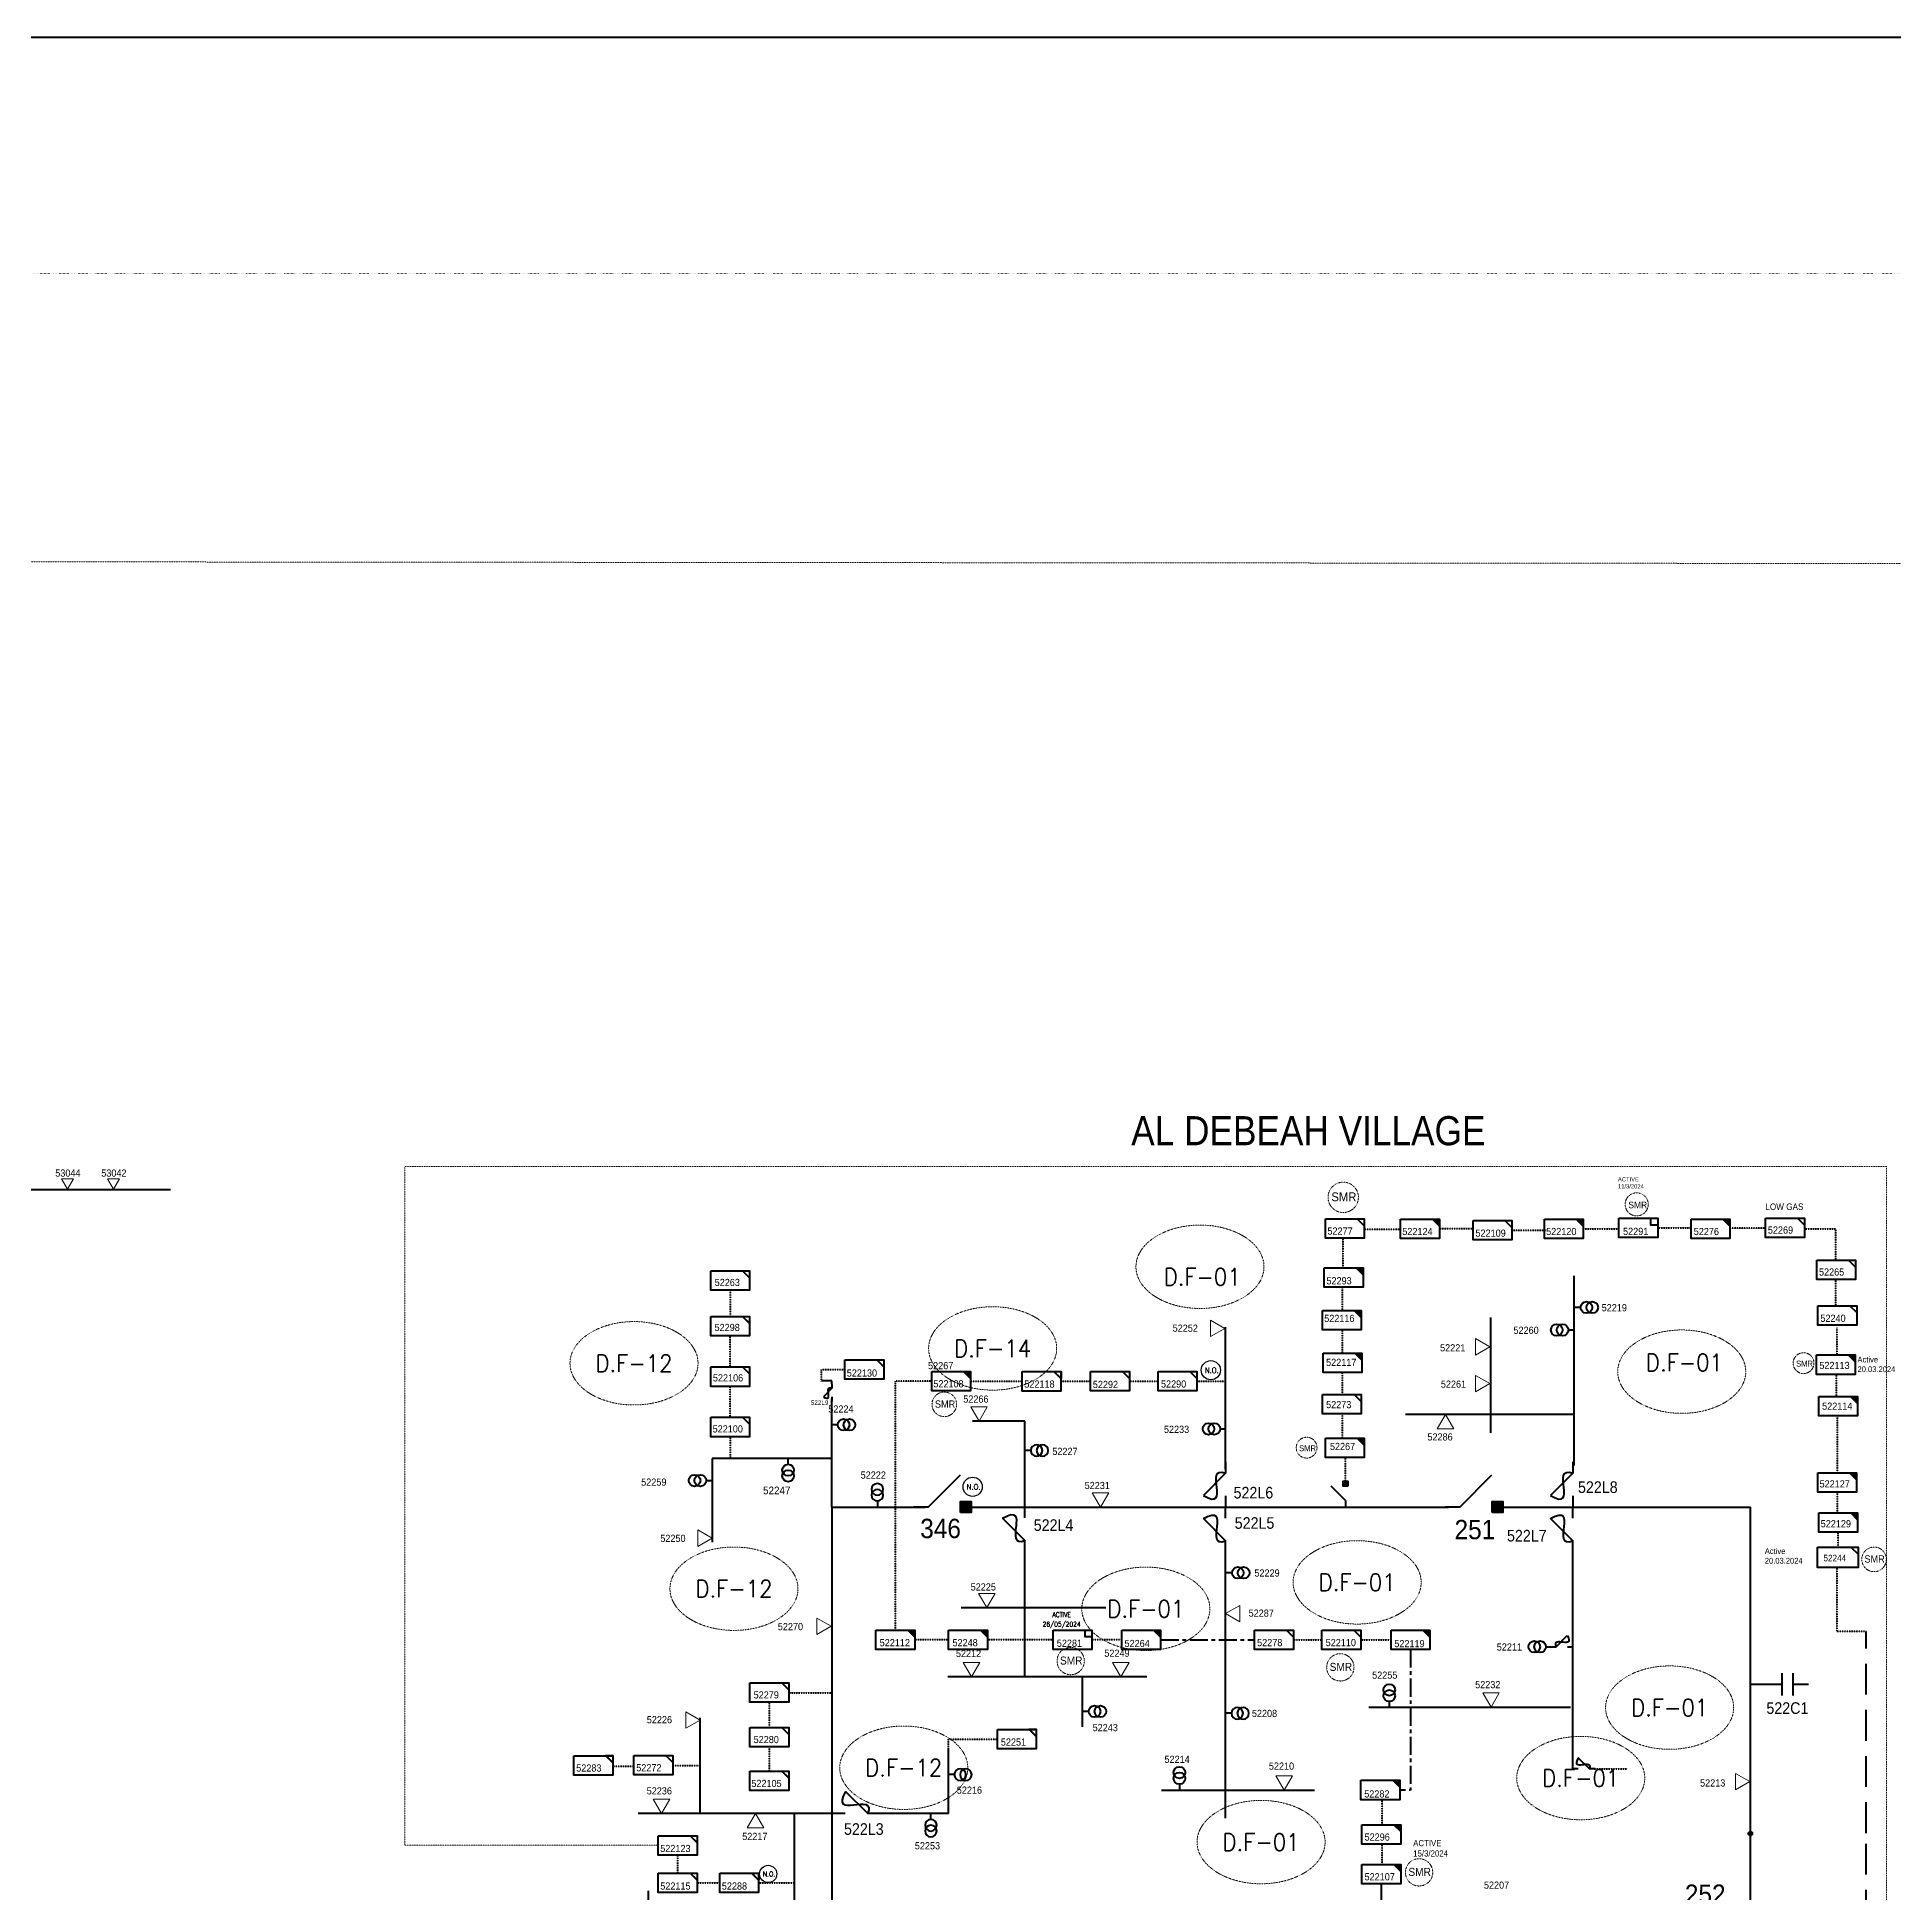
# Model space of a CAD drawing. Header units: metres. Extents: x 65984 to 144644, y -19036 to 23726.
# Drawn here: x 108138 to 109096, y 21877 to 22835 of the extents above; entities that cross this region are included whole.
import ezdxf
from ezdxf.enums import TextEntityAlignment as Align

# ---------------------------------------------------------------- set-up
doc = ezdxf.new("R2010")
doc.units = ezdxf.units.M
doc.header["$MEASUREMENT"] = 0
for name, pattern in [('( Center )', [2, 1.25, -0.25, 0.25, -0.25]), ('DGN Style 1', [0.6, 0, -0.6]), ('DGN Style 3', [0.013877, 0, -0.013877]), ('HIDDEN2', [2381.25, 1587.5, -793.75])]:
    doc.linetypes.add(name, pattern=pattern)
doc.layers.get('0').update_dxf_attribs({"color": 95, "lineweight": 40})
for name, color, linetype, lineweight in [('ABS', 7, 'Continuous', 40), ('ABS NUMBER', 112, 'Continuous', 30), ('CAPACITOR', 5, 'Continuous', 40), ('d_fco', 5, 'Continuous', 40), ('d_fco text', 95, 'Continuous', 40), ('d_grid line', 7, 'DGN Style 1', 0), ('d_oh branch', 94, 'Continuous', 40), ('d_tf', 1, 'Continuous', 40), ('d_tf no', 6, 'Continuous', 40), ('d_ug cable', 95, 'Continuous', 40), ('d_ug tf', 1, 'Continuous', 40), ('d_village name', 7, 'Continuous', 40), ('FDR  1  16', 234, 'Continuous', 40), ('FDR  2  05', 154, 'Continuous', 40), ('FDR  2  17', 98, 'Continuous', 40), ('fedr no', 95, 'Continuous', 40), ('O H MAIN FEEDER', 4, 'Continuous', 100), ('SW N O', 114, 'Continuous', 30)]:
    doc.layers.add(name, color=color, linetype=linetype, lineweight=lineweight)
doc.styles.add('NASKHF', font='naskhf.shx', dxfattribs={"height": 8})
doc.styles.add('Style-Arial', font='arial.ttf')
doc.styles.add('Style-msdefault', font='msdefault.shx')
doc.styles.add('Style-STANDARD', font='STANDARD.shx')

# ---------------------------------------------------------------- blocks, each defined once
blk = doc.blocks.new('TF_8')
at = {"color": 0, "linetype": 'ByBlock', "lineweight": -2}
blk.add_line((6.3, 4.95), (9.9, 1.35), dxfattribs=at)
blk.add_3dface([(-10.1, 4.95), (9.9, 4.95), (9.9, -5.05), (-10.1, -5.05)], dxfattribs=at)
blk = doc.blocks.new('TF3')
at = {"color": 0, "linetype": 'ByBlock', "lineweight": -2}
for p, q in [((11.3, 9), (18.3, 9)), ((18.3, 9), (18.3, 2))]:
    blk.add_line(p, q, dxfattribs=at)
at = {"color": 0, "linetype": 'ByBlock', "lineweight": -2, "flags": 128}
blk.add_lwpolyline([(18.3, 2), (11.3, 2), (11.3, 9)], dxfattribs=at)
at = {"color": 0, "linetype": 'ByBlock', "lineweight": -2}
blk.add_3dface([(-21.7, 9), (18.3, 9), (18.3, -11), (-21.7, -11)], dxfattribs=at)
blk = doc.blocks.new('exist.us-1000kva')
at = {"color": 0, "linetype": 'ByBlock', "lineweight": -2, "flags": 128}
blk.add_lwpolyline([(40, 12.9), (32.8, 20), (40, 20)], close=True, dxfattribs=at)
at = {"color": 0, "linetype": 'ByBlock', "lineweight": -2, "extrusion": (0, 0, -1)}
blk.add_solid([(-40, 12.9), (-32.8, 20), (-40, 20)], dxfattribs=at)
at = {"color": 0, "linetype": 'ByBlock', "lineweight": -2, "xscale": 2, "yscale": 2}
blk.add_blockref('TF_8', (20.2, 10.1), dxfattribs=at)
blk = doc.blocks.new('TFU_72')
at = {"layer": 'd_tf', "color": 74, "linetype": 'Continuous', "lineweight": 70, "ltscale": 0.000390876}
blk.add_line((0, 10), (0, 0), dxfattribs=at)
at = {"layer": 'd_tf', "color": 74, "linetype": 'Continuous', "lineweight": 70, "ltscale": 0.000390876, "extrusion": (0, 0, -1)}
for centre in [(0, 30), (0, 20)]:
    blk.add_circle(centre, 10, dxfattribs=at)
blk = doc.blocks.new('TFU_76')
at = {"layer": 'd_tf', "color": 134, "linetype": 'Continuous', "lineweight": 70, "ltscale": 0.000390876}
blk.add_line((0, 10), (0, 0), dxfattribs=at)
for centre in [(0, 30), (0, 20)]:
    blk.add_circle(centre, 10, dxfattribs=at)
blk = doc.blocks.new('*U868')
at = {"layer": 'd_fco', "color": 74, "linetype": 'Continuous', "lineweight": 100}
blk.add_line((-4.6, 4.21), (-10.13, 4.21), dxfattribs=at)
at = {"layer": 'd_fco', "color": 74, "linetype": 'Continuous', "lineweight": 100, "extrusion": (0, 0, -1), "flags": 128}
blk.add_lwpolyline([(-13.02, 4.21), (-7.07, 4.21), (4.4, -7.26)], dxfattribs=at)
at = {"layer": 'd_fco', "color": 74, "linetype": 'Continuous', "lineweight": 100}
blk.add_open_spline([(-4.4, -7.26), (-13, 7.69), (11.58, -7.67), (7.07, 4.21)], degree=3, dxfattribs=at)
blk = doc.blocks.new('ABS2_1_1')
at = {"color": 0, "linetype": 'ByBlock', "lineweight": -2, "ltscale": 500}
for q in [(-29900, 43500), (0, 0)]:
    blk.add_line((0, 13600), q, dxfattribs=at)
at = {"color": 0, "linetype": 'ByBlock', "lineweight": -2, "ltscale": 500, "flags": 128}
for points in [[(5000, 43600), (-5000, 43600), (-5000, 53600), (5000, 53600)], [(3791, 49653), (3791, 49653), (3791, 49653)]]:
    blk.add_lwpolyline(points, close=True, dxfattribs=at)
at = {"color": 0, "linetype": 'ByBlock', "lineweight": -2, "ltscale": 500}
for points in [[(5000, 43600), (-5000, 43600), (5000, 53600), (-5000, 53600)], [(3791, 49653), (3791, 49653), (3791, 49653)]]:
    blk.add_solid(points, dxfattribs=at)
blk = doc.blocks.new('*U692')
at = {"layer": 'd_fco', "color": 134, "linetype": 'Continuous', "lineweight": 100}
blk.add_line((-4.6, 4.21), (-10.13, 4.21), dxfattribs=at)
at = {"layer": 'd_fco', "color": 134, "linetype": 'Continuous', "lineweight": 100, "flags": 128}
blk.add_lwpolyline([(13.02, 4.21), (7.07, 4.21), (-4.4, -7.26)], dxfattribs=at)
at = {"layer": 'd_fco', "color": 134, "linetype": 'Continuous', "lineweight": 100}
blk.add_open_spline([(-4.4, -7.26), (-13, 7.69), (11.58, -7.67), (7.07, 4.21)], degree=3, dxfattribs=at)
blk = doc.blocks.new('*U869')
at = {"layer": 'CAPACITOR', "color": 5, "linetype": 'Continuous', "lineweight": 100}
for p, q in [((-14.95, 0), (1.22, 0)), ((1.22, 5.74), (1.22, -5.74)), ((6.96, 5.74), (6.96, -5.74)), ((6.96, 0), (14.95, 0))]:
    blk.add_line(p, q, dxfattribs=at)
blk = doc.blocks.new('FUSE01')
at = {"color": 0, "linetype": 'ByBlock', "lineweight": -2}
blk.add_line((0, -17.15), (0, -22.55), dxfattribs=at)
at = {"color": 0, "linetype": 'ByBlock', "lineweight": -2, "flags": 128}
blk.add_lwpolyline([(0, 0.05), (0, -5.75), (-11.2, -16.95)], dxfattribs=at)
at = {"color": 0, "linetype": 'ByBlock', "lineweight": -2}
blk.add_open_spline([(-11.2, -16.95), (3.4, -25.35), (-11.6, -1.35), (0, -5.75)], degree=3, dxfattribs=at)
blk = doc.blocks.new('*U892')
at = {"layer": 'SW N O', "color": 3}
blk.add_circle((0, 0), 16.8, dxfattribs=at)
at = {"layer": 'SW N O', "color": 3, "style": 'Style-STANDARD'}
blk.add_text('N.O.', height=9.6, dxfattribs=at).set_placement((1.7, -0.2), align=Align.MIDDLE_CENTER)
blk = doc.blocks.new('*U1366')
at = {"layer": 'FDR  1  16', "color": 5, "linetype": '( Center )', "lineweight": 140, "ltscale": 7.500037, "flags": 128}
for points in [[(-45.04, 595.62), (-45.04, 523.12), (-50.55, 523.12)], [(-60.08, 474.76), (-60.08, 230.27), (-16.86, 230.27), (-16.86, -226.47), (51.36, -226.47), (51.36, -321.3)]]:
    blk.add_lwpolyline(points, dxfattribs=at)
blk = doc.blocks.new('*U2178')
at = {"layer": 'd_ug tf', "color": 74, "linetype": 'Continuous', "lineweight": 40, "flags": 128}
blk.add_lwpolyline([(11.5, 1.7), (7.3, 5.7), (11.5, 5.7)], close=True, dxfattribs=at)
at = {"layer": 'd_ug tf', "color": 74, "linetype": 'Continuous', "lineweight": 40, "xscale": 1.147979204721027, "yscale": 1.147979204721027, "zscale": 0.3630735559045985, "rotation": 359.9999999999999}
blk.add_blockref('TF_8', (0.1, 0), dxfattribs=at)
blk = doc.blocks.new('*U2276')
at = {"layer": 'd_ug tf', "color": 202, "linetype": 'Continuous', "lineweight": 40, "flags": 128}
blk.add_lwpolyline([(11.5, 1.7), (7.3, 5.7), (11.5, 5.7)], close=True, dxfattribs=at)
at = {"layer": 'd_ug tf', "color": 202, "linetype": 'Continuous', "lineweight": 40, "xscale": 1.147979204721027, "yscale": 1.147979204721027, "zscale": 0.3630735559045985, "rotation": 359.9999999999999}
blk.add_blockref('TF_8', (0.1, 0), dxfattribs=at)
blk = doc.blocks.new('*U2274')
at = {"layer": 'd_ug tf', "color": 5, "linetype": 'Continuous', "lineweight": 40, "flags": 128}
blk.add_lwpolyline([(11.5, 1.7), (7.3, 5.7), (11.5, 5.7)], close=True, dxfattribs=at)
at = {"layer": 'd_ug tf', "color": 5, "linetype": 'Continuous', "lineweight": 40, "xscale": 1.147979204721027, "yscale": 1.147979204721027, "zscale": 0.3630735559045985, "rotation": 359.9999999999999}
blk.add_blockref('TF_8', (0.1, 0), dxfattribs=at)

msp = doc.modelspace()

# ---------------------------------------------------------------- linework, layer by layer
at = {"layer": 'd_grid line', "color": 7, "linetype": 'DGN Style 1', "lineweight": 0, "flags": 128}
msp.add_lwpolyline([(133459.31, 19332.1), (133459.31, 22713.04), (107396.84, 22713.01), (107396.84, 19332.06)], close=True, dxfattribs=at)
at = {"layer": 'd_oh branch', "color": 134, "linetype": 'Continuous', "lineweight": 100}
for p, q in [((108930.57, 22098.25), (108930.57, 22196.12)), ((108887.5, 22115.11), (108887.5, 22174.59)), ((108647.27, 22121.07), (108620.17, 22121.07)), ((108647.27, 22076.81), (108647.27, 22121.07)), ((108930.57, 22124.54), (108843.61, 22124.54)), ((108647.27, 21989.22), (108647.27, 22057.36)), ((108750.78, 21916.4), (108750.78, 22054.31)), ((108929.79, 21941.71), (108929.79, 22054.93)), ((108688.96, 22024.87), (108614.44, 22024.87)), ((108710.15, 21989.22), (108607.49, 21989.22)), ((108676.79, 21989.11), (108676.79, 21963.52)), ((108928.7, 21973.5), (108824.6, 21973.5)), ((108717.73, 21930.79), (108796.64, 21930.79))]:
    msp.add_line(p, q, dxfattribs=at)
at = {"layer": 'd_oh branch', "color": 74, "linetype": 'Continuous', "lineweight": 100}
for p, q in [((108547.79, 22141.92), (108542.43, 22141.92)), ((108547.79, 22140.4), (108547.79, 22141.92)), ((108547.79, 22076.81), (108547.79, 22132.55)), ((108547.79, 22101.92), (108485.93, 22101.92)), ((108485.93, 22101.92), (108485.93, 22058.67)), ((108479.83, 21918.72), (108479.83, 21968.12)), ((108607.85, 21918.72), (108607.85, 21952.37)), ((108551.85, 21918.68), (108447.92, 21918.72)), ((108528.22, 21918.72), (108528.22, 21847.27)), ((108607.85, 21918.72), (108572.23, 21918.68)), ((108453.11, 21829.21), (108453.11, 21878.92))]:
    msp.add_line(p, q, dxfattribs=at)
at = {"layer": 'd_tf', "color": 174, "linetype": 'Continuous', "lineweight": 0, "ltscale": 0.000307269, "flags": 128}
for points in [[(108150.48, 22246.05), (108156.63, 22246.05), (108153.55, 22240.73)], [(108174.2, 22246.05), (108180.35, 22246.05), (108177.27, 22240.73)]]:
    msp.add_lwpolyline(points, close=True, dxfattribs=at)
at = {"layer": 'd_tf', "color": 134, "linetype": 'Continuous', "lineweight": 0, "ltscale": 0.000426762, "flags": 128}
for points in [[(108743.01, 22164.67), (108743.01, 22173.2), (108750.4, 22168.94)], [(108879.73, 22155.13), (108879.73, 22163.66), (108887.12, 22159.4)], [(108879.73, 22136.18), (108879.73, 22144.71), (108887.12, 22140.44)], [(108619.35, 22128.55), (108627.88, 22128.55), (108623.61, 22121.16)], [(108868.42, 22117.15), (108859.88, 22117.15), (108864.15, 22124.54)], [(108681.97, 22084.2), (108690.5, 22084.2), (108686.23, 22076.81)], [(108623.42, 22032.3), (108631.96, 22032.3), (108627.69, 22024.91)], [(108758.17, 22026.09), (108758.17, 22017.55), (108750.78, 22021.82)], [(108615.47, 21996.65), (108624, 21996.65), (108619.73, 21989.26)], [(108692.47, 21996.65), (108701, 21996.65), (108696.73, 21989.26)], [(108883.37, 21980.93), (108891.9, 21980.93), (108887.64, 21973.54)], [(108776.72, 21938.22), (108785.25, 21938.22), (108780.98, 21930.83)], [(109013.65, 21930.91), (109013.65, 21939.45), (109021.04, 21935.18)]]:
    msp.add_lwpolyline(points, close=True, dxfattribs=at)
at = {"layer": 'd_tf', "color": 74, "linetype": 'Continuous', "lineweight": 0, "ltscale": 0.000426762, "flags": 128}
for points in [[(108478.57, 22056.46), (108478.57, 22064.99), (108485.96, 22060.73)], [(108540.02, 22011.03), (108540.02, 22019.57), (108547.41, 22015.3)], [(108472.44, 21962.71), (108472.44, 21971.24), (108479.83, 21966.97)], [(108455.57, 21926.14), (108464.1, 21926.14), (108459.84, 21918.75)], [(108512.61, 21911.33), (108504.07, 21911.33), (108508.34, 21918.72)]]:
    msp.add_lwpolyline(points, close=True, dxfattribs=at)
at = {"layer": 'd_ug cable', "color": 1, "linetype": 'DGN Style 3', "lineweight": 0}
msp.add_line((107935.18, 22564.43), (133669.56, 22541.1), dxfattribs=at)
at = {"layer": 'd_ug cable', "color": 134, "linetype": 'DGN Style 3', "lineweight": 106}
for p, q in [((108841.09, 22219.88), (108822.03, 22219.88)), ((108861.25, 22220.49), (108877.81, 22220.49)), ((108898.44, 22219.55), (108915.86, 22219.55)), ((108935.2, 22220.27), (108953.49, 22220.27)), ((108973.59, 22220.75), (108990.25, 22220.75)), ((109029.31, 22220.6), (109011.56, 22220.6)), ((109049.6, 22220.36), (109065.23, 22220.36)), ((109065.23, 22220.36), (109065.28, 22204.18)), ((108811.27, 22214.92), (108811.27, 22200.21)), ((108810.81, 22189.99), (108810.81, 22178.35)), ((109065.28, 22194.04), (109065.28, 22180.02)), ((109065.93, 22169.15), (109065.93, 22155.13)), ((108810.81, 22167.83), (108810.81, 22156.19)), ((108736, 22141.67), (108750.78, 22141.67)), ((108810.81, 22146.2), (108810.81, 22134.56)), ((109065.72, 22144.63), (109065.72, 22134.08)), ((108810.81, 22124.6), (108810.81, 22112.36)), ((109066.08, 22123.38), (109066.1, 22094.41)), ((108812.45, 22102.43), (108812.45, 22089.39)), ((109066.1, 22084.4), (109066.1, 22074.39)), ((109066.71, 22055.78), (109066.71, 22063.86)), ((109065.99, 22045.7), (109065.99, 22012.7)), ((109081.04, 22012.7), (109065.99, 22012.7)), ((108941.02, 21941.71), (108957.99, 21941.71))]:
    msp.add_line(p, q, dxfattribs=at)
at = {"layer": 'd_ug cable', "color": 74, "linetype": 'DGN Style 3', "lineweight": 106}
for p, q in [((108495.26, 22188.6), (108495.26, 22175.08)), ((108495.26, 22113.07), (108495.26, 22101.92)), ((108515.51, 21940.59), (108515.51, 21953.15)), ((108445.63, 21943.03), (108434.74, 21943.03)), ((108479.83, 21943.42), (108465.64, 21943.42)), ((108509.98, 21882.99), (108528.22, 21882.99))]:
    msp.add_line(p, q, dxfattribs=at)
at = {"layer": 'd_ug cable', "color": 5, "linetype": 'DGN Style 3', "lineweight": 106}
for p, q in [((108619.21, 22141.68), (108645.85, 22141.68)), ((108665.86, 22141.67), (108681.14, 22141.67)), ((108701.14, 22141.67), (108715.99, 22141.67)), ((108607.96, 22008.3), (108590.43, 22008.3)), ((108661.77, 22008.3), (108627.96, 22008.3)), ((108697.25, 22008.3), (108681.77, 22008.3)), ((108785.75, 22008.29), (108800.44, 22008.29)), ((108820.45, 22008.3), (108836.1, 22008.3)), ((108831.45, 21913), (108831.45, 21925.87)), ((108831.45, 21892.52), (108831.45, 21902.99))]:
    msp.add_line(p, q, dxfattribs=at)
at = {"layer": 'd_ug cable', "color": 202, "linetype": 'DGN Style 3', "lineweight": 106}
for p, q in [((108468.23, 21887.99), (108468.23, 21897.35)), ((108478.23, 21882.99), (108489.97, 21882.99))]:
    msp.add_line(p, q, dxfattribs=at)
at = {"layer": 'd_ug cable', "color": 202, "linetype": 'DGN Style 3', "lineweight": 0, "flags": 128}
msp.add_lwpolyline([(109203, 20920.39), (109203, 20999.71), (109091.66, 20999.71), (109091.66, 22252.38), (108327.47, 22252.38), (108327.47, 21902.35), (108458.22, 21902.35)], dxfattribs=at)
at = {"layer": 'd_ug cable', "color": 74, "linetype": 'DGN Style 3', "lineweight": 106, "flags": 128}
for points in [[(108495.26, 22149.08), (108495.26, 22165.07)], [(108542.43, 22141.61), (108542.43, 22147.77), (108554.44, 22147.77)], [(108495.26, 22123.08), (108495.26, 22139.07)], [(108525.51, 21980.98), (108525.51, 21980.98), (108547.79, 21980.98)], [(108515.49, 21963.15), (108515.49, 21976.17)], [(108607.85, 21952.37), (108607.85, 21957.11), (108633.1, 21957.11)]]:
    msp.add_lwpolyline(points, dxfattribs=at)
at = {"layer": 'd_ug cable', "color": 5, "linetype": 'DGN Style 3', "lineweight": 106, "flags": 128}
msp.add_lwpolyline([(108599.2, 22141.68), (108580.42, 22141.68), (108580.42, 22013.3)], dxfattribs=at)
at = {"layer": 'd_ug cable', "color": 134, "linetype": 'HIDDEN2', "lineweight": 211, "ltscale": 0.01}
msp.add_lwpolyline([(108625.47, 21220.52), (109081.06, 21220.52), (109081.06, 21908.65), (109081.06, 22012.63)], dxfattribs=at)
at = {"layer": 'd_ug cable', "color": 2, "linetype": 'DGN Style 3', "lineweight": 13}
for centre, radius in [((108811.44, 22236.52), 7.83), ((108962.77, 22232.89), 5.96), ((109048.83, 22151.03), 5.37), ((108605.7, 22129.78), 6.34), ((108792.55, 22107.43), 5.37), ((109085.19, 22049.81), 6.34), ((108670.88, 21997.39), 7.05), ((108809.94, 21994.13), 7.05), ((108850.56, 21888.4), 7.05)]:
    msp.add_circle(centre, radius, dxfattribs=at)
at = {"layer": 'FDR  1  16', "color": 5, "linetype": '( Center )', "lineweight": 140, "ltscale": 7.500037, "flags": 128}
msp.add_lwpolyline([(108717.26, 22008.3), (108765.75, 22008.3)], dxfattribs=at)
at = {"layer": 'fedr no', "color": 82, "linetype": 'DGN Style 3', "lineweight": 13, "true_color": 0x1dc70e}
for centre in [(108737.56, 22200.71), (108630.64, 22158.6), (108445.7, 22150.94), (108986, 22146.63), (108497.24, 22034.68), (108818.62, 22037.95), (108709.64, 22024.32), (108979.76, 21973.37), (108584.81, 21942.36), (108933.92, 21937.03), (108769.07, 21904.01)]:
    msp.add_ellipse(centre, major_axis=(33.02, 0), ratio=0.651175, dxfattribs=at)
at = {"layer": 'O H MAIN FEEDER', "color": 134, "lineweight": 211, "ltscale": 0.498271}
for p, q in [((108750.78, 22096.38), (108750.78, 22169.58)), ((108619.65, 22076.81), (108865.71, 22076.81)), ((108893.73, 22076.81), (109021.42, 22076.81)), ((109021.42, 21871.83), (109021.42, 22076.81))]:
    msp.add_line(p, q, dxfattribs=at)
at = {"layer": 'O H MAIN FEEDER', "color": 74, "lineweight": 211, "ltscale": 0.498271}
for q in [(108547.79, 21799.52), (108595.87, 22076.81)]:
    msp.add_line((108547.79, 22076.81), q, dxfattribs=at)
at = {"layer": 'O H MAIN FEEDER', "color": 140, "lineweight": 211, "ltscale": 0.498271, "flags": 128}
msp.add_lwpolyline([(106943.88, 22834.83), (144644.11, 22834.83), (144644.11, 19389.49), (106943.88, 19389.49)], close=True, dxfattribs=at)
at = {"layer": 'O H MAIN FEEDER', "color": 174, "lineweight": 211, "ltscale": 0.358755, "flags": 128}
msp.add_lwpolyline([(108116.45, 22240.51), (108206.71, 22240.51)], dxfattribs=at)
at = {"layer": 'O H MAIN FEEDER', "color": 134, "lineweight": 211, "ltscale": 0.498271}
msp.add_circle((109021.42, 21908.39), 0.983, dxfattribs=at)

# ---------------------------------------------------------------- block references
at = {"layer": 'ABS', "color": 7, "linetype": 'Continuous', "lineweight": 211, "ltscale": 0.829472, "xscale": 0.000555747191877611, "yscale": 0.000555747191877611, "zscale": 0.0003680335276451397, "rotation": 269.9999999999997}
for p in [(108589.84, 22076.81), (108863.94, 22076.81)]:
    msp.add_blockref('ABS2_1_1', p, dxfattribs=at)
at = {"layer": 'ABS', "color": 7, "linetype": 'Continuous', "lineweight": 211, "ltscale": 0.508018, "xscale": 0.0002477664751505325, "yscale": 0.0002477664751505325, "zscale": 0.0003680335276451397, "rotation": 359.9999999999997}
msp.add_blockref('ABS2_1_1', (108812.61, 22076.8), dxfattribs=at)
at = {"layer": 'CAPACITOR', "color": 5, "linetype": 'Continuous', "lineweight": 100}
msp.add_blockref('*U869', (109036.37, 21985.39), dxfattribs=at)
at = {"layer": 'd_fco', "color": 74, "linetype": 'Continuous', "lineweight": 100, "extrusion": (0, 0, -1), "xscale": 0.3873879535760202, "yscale": 0.3873879535760202, "zscale": 0.3873879535760202, "rotation": 90.00000000060001}
msp.add_blockref('*U868', (-108546.15, 22135.35), dxfattribs=at)
at = {"layer": 'd_fco', "color": 134, "linetype": 'Continuous', "lineweight": 100, "extrusion": (0, 0, -1), "rotation": 90.00000000060001}
for p in [(-108746.57, 22087.13), (-108925.58, 22087.13)]:
    msp.add_blockref('*U692', p, dxfattribs=at)
at = {"layer": 'd_fco', "color": 134, "linetype": 'Continuous', "lineweight": 100, "rotation": 270.0000000006}
for p in [(108643.06, 22066.68), (108746.57, 22066.49), (108925.58, 22066.49)]:
    msp.add_blockref('*U692', p, dxfattribs=at)
at = {"layer": 'd_fco', "color": 74, "linetype": 'Continuous', "lineweight": 100, "extrusion": (0, 0, -1), "rotation": 180.0000000006}
msp.add_blockref('*U868', (-108559.22, 21922.89), dxfattribs=at)
at = {"layer": 'd_tf', "color": 134, "linetype": 'Continuous', "lineweight": 70, "ltscale": 0.000390876, "xscale": 0.3, "yscale": 0.3, "zscale": 0.3}
for p, rotation in [((108930.86, 22179.75), 269.9999999999999), ((108930.52, 22168.11), 89.9999999999999), ((108750.95, 22117.09), 89.9999999999999), ((108751.08, 22042.9), 269.9999999999999), ((108918.96, 22004.78), 89.9999999999999), ((108835.19, 21973.5), 359.9999999999999), ((108677.21, 21971.43), 269.9999999999999), ((108726.96, 21930.89), 359.9999999999999)]:
    msp.add_blockref('TFU_76', p, dxfattribs=dict(at, rotation=rotation))
at = {"layer": 'd_tf', "color": 74, "linetype": 'Continuous', "lineweight": 70, "ltscale": 0.000390876, "extrusion": (0, 0, -1), "xscale": 0.3, "yscale": 0.3, "zscale": 0.3}
for p, rotation in [((-108547.79, 22119.21), 89.99999999999991), ((-108525.18, 22101.86), 179.9999999999999), ((-108485.9, 22090.47), 269.9999999999999)]:
    msp.add_blockref('TFU_72', p, dxfattribs=dict(at, rotation=rotation))
at = {"layer": 'd_tf', "color": 134, "linetype": 'Continuous', "lineweight": 70, "ltscale": 0.000390876, "extrusion": (0, 0, -1), "xscale": 0.3, "yscale": 0.3, "zscale": 0.3}
for p, rotation in [((-108647.31, 22105.96), 89.99999999999991), ((-108750.81, 21970.42), 89.9999999999999)]:
    msp.add_blockref('TFU_76', p, dxfattribs=dict(at, rotation=rotation))
at = {"layer": 'd_tf', "color": 74, "linetype": 'Continuous', "lineweight": 70, "ltscale": 0.000390876, "xscale": 0.3, "yscale": 0.3, "zscale": 0.3}
for p, rotation in [((108571.18, 22076.92), 359.9999999999999), ((108607.85, 21938.79), 269.9999999999999), ((108598.81, 21918.72), 179.9999999999999)]:
    msp.add_blockref('TFU_72', p, dxfattribs=dict(at, rotation=rotation))
at = {"layer": 'd_ug tf', "color": 2, "linetype": 'Continuous', "lineweight": 40, "rotation": 359.9999999999999}
for name, p, xscale, yscale, zscale in [('TF3', (108964.44, 22221.25), 0.5001015152642799, 0.5001015152642799, 0.09644393463131137), ('exist.us-1000kva', (109055.44, 22145.24), 0.5002295740352334, 0.5002295740352334, 0.3164171083704443), ('exist.us-1000kva', (108802.23, 22102.38), 0.5002295740352334, 0.5002295740352334, 0.3164171083704443), ('TF3', (108672.62, 22008.8), 0.5001015152642799, 0.5001015152642799, 0.09644393463131137), ('exist.us-1000kva', (108821.07, 21882.51), 0.5002295740352334, 0.5002295740352334, 0.3164171083704443)]:
    msp.add_blockref(name, p, dxfattribs=dict(at, xscale=xscale, yscale=yscale, zscale=zscale))
at = {"layer": 'd_ug tf', "color": 134, "linetype": 'Continuous', "lineweight": 40, "xscale": 1.000459148070467, "yscale": 1.000459148070467, "zscale": 0.3164171083704443}
for p in [(109039.36, 22220.86), (108888.53, 22219.6), (109065.74, 22199.21), (109066.33, 22175.7), (108810.77, 22129.89)]:
    msp.add_blockref('TF_8', p, dxfattribs=at)
at = {"layer": 'd_ug tf', "color": 2, "linetype": 'Continuous', "lineweight": 40, "xscale": 1.000459148070467, "yscale": 1.000459148070467, "zscale": 0.3164171083704443}
for p in [(108812.32, 22220.45), (108810.55, 22008.35)]:
    msp.add_blockref('TF_8', p, dxfattribs=at)
at = {"layer": 'd_ug tf', "color": 134, "linetype": 'Continuous', "lineweight": 40, "rotation": 359.9999999999999}
for name, p, xscale, yscale, zscale in [('exist.us-1000kva', (108841.03, 22215.27), 0.5002295740352334, 0.5002295740352334, 0.3164171083704443), ('exist.us-1000kva', (108915.19, 22215.27), 0.5002295740352334, 0.5002295740352334, 0.3164171083704443), ('exist.us-1000kva', (108990.83, 22215.27), 0.5002295740352334, 0.5002295740352334, 0.3164171083704443), ('exist.us-1000kva', (108801.64, 22190.21), 0.5002295740352334, 0.5002295740352334, 0.3164171083704443), ('exist.us-1000kva', (108800.67, 22168.19), 0.5002295740352334, 0.5002295740352334, 0.3164171083704443), ('exist.us-1000kva', (108801.04, 22146.2), 0.5002295740352334, 0.5002295740352334, 0.3164171083704443), ('exist.us-1000kva', (109056.7, 22123.86), 0.5002295740352334, 0.5002295740352334, 0.3164171083704443), ('exist.us-1000kva', (109056.1, 22084.4), 0.5002295740352334, 0.5002295740352334, 0.3164171083704443), ('exist.us-1000kva', (109056.71, 22063.86), 0.5002295740352334, 0.5002295740352334, 0.3164171083704443), ('TF_8', (109066.57, 22051), 1.049591836728366, 1.049591836728366, 0.2847753975333999)]:
    msp.add_blockref(name, p, dxfattribs=dict(at, xscale=xscale, yscale=yscale, zscale=zscale))
at = {"layer": 'd_ug tf', "color": 74, "linetype": 'Continuous', "lineweight": 40}
for name, p, xscale, yscale, zscale in [('TF_8', (108495.36, 22193.66), 1.000459148070467, 1.000459148070467, 0.3164171083704443), ('*U2178', (108495.28, 22170.09), 0.8714958807233716, 0.8714958807233716, 0.8714958807233716), ('*U2178', (108495.28, 22144.09), 0.8714958807233716, 0.8714958807233716, 0.8714958807233716), ('TF_8', (108564.54, 22147.75), 1.000459148070467, 1.000459148070467, 0.3164171083704443), ('TF_8', (108495.36, 22118.12), 1.000459148070467, 1.000459148070467, 0.3164171083704443), ('*U2178', (108643.12, 21957.2), 0.8714958807233716, 0.8714958807233716, 0.8714958807233716), ('*U2178', (108424.75, 21943.62), 0.8714958807233716, 0.8714958807233716, 0.8714958807233716), ('*U2178', (108455.65, 21943.72), 0.8714958807233716, 0.8714958807233716, 0.8714958807233716), ('*U2178', (108515.52, 21935.6), 0.8714958807233716, 0.8714958807233716, 0.8714958807233716)]:
    msp.add_blockref(name, p, dxfattribs=dict(at, xscale=xscale, yscale=yscale, zscale=zscale))
at = {"layer": 'd_ug tf', "color": 5, "linetype": 'Continuous', "lineweight": 40, "xscale": 0.5002295740352334, "yscale": 0.5002295740352334, "zscale": 0.3164171083704443, "rotation": 359.9999999999999}
for p in [(108599.2, 22136.67), (108570.42, 22003.3), (108607.96, 22003.3), (108697.25, 22003.3), (108836.1, 22003.37), (108820.59, 21925.86), (108821.07, 21902.99)]:
    msp.add_blockref('exist.us-1000kva', p, dxfattribs=at)
at = {"layer": 'd_ug tf', "color": 5, "linetype": 'Continuous', "lineweight": 40}
for name, p, xscale, yscale, zscale in [('*U2274', (108655.87, 22141.69), 0.8714958807233716, 0.8714958807233716, 0.8714958807233716), ('TF_8', (108691.24, 22141.73), 1.000459148070467, 1.000459148070467, 0.3164171083704443), ('TF_8', (108726.09, 22141.73), 1.000459148070467, 1.000459148070467, 0.3164171083704443), ('TF_8', (108775.85, 22008.35), 1.000459148070467, 1.000459148070467, 0.3164171083704443)]:
    msp.add_blockref(name, p, dxfattribs=dict(at, xscale=xscale, yscale=yscale, zscale=zscale))
at = {"layer": 'd_ug tf', "color": 74, "linetype": 'Continuous', "lineweight": 40, "xscale": 1.000459148070467, "yscale": 1.000459148070467, "zscale": 0.3164171083704443, "rotation": 359.9999999999999}
for p in [(108515.61, 21981.22), (108515.61, 21958.2)]:
    msp.add_blockref('TF_8', p, dxfattribs=at)
at = {"layer": 'd_ug tf', "color": 202, "linetype": 'Continuous', "lineweight": 40, "xscale": 0.8714958807233716, "yscale": 0.8714958807233716, "zscale": 0.8714958807233716}
for p in [(108468.24, 21902.36), (108468.24, 21883), (108499.98, 21883)]:
    msp.add_blockref('*U2276', p, dxfattribs=at)
at = {"layer": 'FDR  1  16', "color": 5, "linetype": '( Center )', "lineweight": 140, "ltscale": 7.500037}
msp.add_blockref('*U1366', (108891.15, 21407.75), dxfattribs=at)
at = {"layer": 'FDR  2  05', "color": 134, "linetype": 'Continuous', "lineweight": 70, "xscale": 0.5121147199878855, "zscale": 0.2560573599939427, "rotation": 270}
for p, yscale in [((108918.24, 22004.78), -0.5121147199878855), ((108941.34, 21941.71), 0.5121147199878855)]:
    msp.add_blockref('FUSE01', p, dxfattribs=dict(at, yscale=yscale))
at = {"layer": 'FDR  2  17', "color": 134, "linetype": 'Continuous', "lineweight": 0, "xscale": 0.5002295740352334, "yscale": 0.5002295740352334, "zscale": 0.3164171083704443, "rotation": 359.9999999999999}
for p in [(108841.03, 22215.27), (108915.19, 22215.27), (108990.83, 22215.27)]:
    msp.add_blockref('exist.us-1000kva', p, dxfattribs=at)
at = {"layer": 'SW N O', "color": 3}
for p, xscale, yscale, zscale in [((108743.16, 22147.35), 0.2950694635422144, 0.2950694635422144, 0.2950694635422144), ((108620.32, 22087.24), 0.2950694635422144, 0.2950694635422144, 0.2950694635422144), ((108514.89, 21887.57), 0.265562517187993, 0.265562517187993, 0.265562517187993)]:
    msp.add_blockref('*U892', p, dxfattribs=dict(at, xscale=xscale, yscale=yscale, zscale=zscale))

# ---------------------------------------------------------------- texts
at = {"layer": 'ABS NUMBER', "color": 7, "lineweight": 140, "style": 'Style-Arial', "width": 0.9}
for s, p in [('346', (108593.3, 22070.77)), ('251', (108868.84, 22070.2)), ('252', (108987.62, 21882.13))]:
    msp.add_text(s, height=10, dxfattribs=at).set_placement(p, align=Align.TOP_LEFT)
at = {"layer": 'd_fco text', "color": 74, "linetype": 'Continuous', "lineweight": 80, "style": 'Style-msdefault', "width": 0.916667}
for s, height, p in [('522L9', 2.324, (108536.89, 22131.82)), ('522L3', 6, (108553.98, 21913.74))]:
    msp.add_text(s, height=height, dxfattribs=at).set_placement(p, align=Align.TOP_LEFT)
at = {"layer": 'd_fco text', "color": 134, "linetype": 'Continuous', "lineweight": 80, "style": 'Style-msdefault', "width": 0.916667}
for s, p in [('522L6', (108754.88, 22087.21)), ('522L8', (108932.49, 22090.07)), ('522L4', (108651.82, 22070.49)), ('522L5', (108755.46, 22071.57)), ('522L7', (108895.88, 22065.03)), ('522C1', (109029.65, 21976.12))]:
    msp.add_text(s, height=6, dxfattribs=at).set_placement(p, align=Align.TOP_LEFT)
at = {"layer": 'd_tf no', "color": 174, "linetype": 'Continuous', "lineweight": 40, "style": 'Style-msdefault', "width": 0.945946}
for s, p in [('53044', (108147.24, 22250.88)), ('53042', (108170.96, 22250.88))]:
    msp.add_text(s, height=3.7, dxfattribs=at).set_placement(p, align=Align.TOP_LEFT)
at = {"layer": 'd_tf no', "color": 1, "linetype": 'Continuous', "lineweight": 40, "style": 'Style-msdefault', "width": 0.945946}
for height, p in [(4.592, (108805.32, 22239.08)), (3.438, (108958.49, 22234.3)), (3.094, (109044.98, 22152.3)), (3.719, (108600.89, 22131.78)), (3.094, (108788.7, 22108.7)), (3.719, (109080.23, 22051.88)), (4.133, (108665.37, 21999.7)), (4.133, (108804.43, 21996.44)), (4.133, (108845.05, 21890.71))]:
    msp.add_text('SMR', height=height, dxfattribs=at).set_placement(p, align=Align.TOP_LEFT)
at = {"layer": 'd_tf no', "color": 2, "linetype": 'Continuous', "lineweight": 40, "style": 'Style-msdefault', "width": 0.945946}
for s, height, p in [('LOW GAS', 3.33, (109029.11, 22233.36)), ('52277', 3.7, (108803.29, 22220.99)), ('52267', 3.7, (108804.58, 22109.91)), ('52267', 3.7, (108804.58, 22109.91)), ('52281', 3.7, (108663.73, 22008.41)), ('522110', 3.7, (108802.38, 22008.75))]:
    msp.add_text(s, height=height, dxfattribs=at).set_placement(p, align=Align.TOP_LEFT)
at = {"layer": 'd_tf no', "color": 134, "linetype": 'Continuous', "lineweight": 40, "style": 'Style-msdefault', "width": 0.945946}
for s, height, p in [('522124', 3.7, (108841.91, 22220.75)), ('522109', 3.7, (108879.62, 22219.91)), ('522120', 3.7, (108916.07, 22220.75)), ('52276', 3.7, (108992.19, 22220.75)), ('52269', 3.7, (109030.41, 22221.51)), ('52265', 3.7, (109056.78, 22199.86)), ('52293', 3.7, (108802.77, 22195.35)), ('52219', 3.7, (108944.72, 22181.45)), ('52252', 3.7, (108723.47, 22170.9)), ('522116', 3.7, (108801.63, 22175.94)), ('52260', 3.7, (108899.22, 22169.8)), ('52240', 3.7, (109057.51, 22176)), ('52221', 3.7, (108861.39, 22160.77)), ('52267', 3.7, (108597.34, 22151.58)), ('522117', 3.7, (108802.6, 22153.27)), ('522113', 3.7, (109056.96, 22151.68)), ('52261', 3.7, (108861.78, 22142.03)), ('52266', 3.7, (108615.5, 22134.35)), ('52273', 3.7, (108802.6, 22131.49)), ('522114', 3.7, (109058.39, 22130.68)), ('52233', 3.7, (108718.97, 22118.74)), ('52286', 3.7, (108854.86, 22114.82)), ('52227', 3.7, (108661.43, 22107.35)), ('52231', 3.7, (108678.08, 22089.77)), ('522127', 3.7, (109057.07, 22090.59)), ('522129', 3.7, (109057.67, 22070.05)), ('52229', 3.7, (108765.63, 22044.63)), ('52244', 3.33, (109059.09, 22052.16)), ('52225', 3.7, (108619.31, 22037.46)), ('52287', 3.7, (108762.65, 22023.95)), ('52211', 3.7, (108890.61, 22006.47)), ('52212', 3.7, (108611.7, 22003.15)), ('52249', 3.7, (108688.24, 22003.28)), ('52255', 3.7, (108826.34, 21991.96)), ('52232', 3.7, (108879.46, 21987.07)), ('52208', 3.7, (108764.33, 21972.22)), ('52243', 3.7, (108682.2, 21964.91)), ('52214', 3.7, (108719.25, 21948.54)), ('52210', 3.7, (108773.09, 21945.06)), ('52213', 3.7, (108995.46, 21936.36))]:
    msp.add_text(s, height=height, dxfattribs=at).set_placement(p, align=Align.TOP_LEFT)
at = {"layer": 'd_tf no', "color": 121, "linetype": 'Continuous', "lineweight": 40, "style": 'Style-msdefault', "width": 0.945946}
for s, p in [('52291', (108955.75, 22220.82)), ('522107', (108822.43, 21887.99))]:
    msp.add_text(s, height=3.7, dxfattribs=at).set_placement(p, align=Align.TOP_LEFT)
at = {"layer": 'd_tf no', "color": 74, "linetype": 'Continuous', "lineweight": 40, "style": 'Style-msdefault'}
for s, height, width, p in [('52263', 3.7, 0.945946, (108487.29, 22194.48)), ('52298', 3.7, 0.945946, (108487.23, 22171.27)), ('522106', 3.7, 0.945946, (108486.37, 22145.27)), ('522130', 3.7, 0.945946, (108555.42, 22147.77)), ('  52224', 3.7, 0.945946, (108543.29, 22129.21)), ('522100', 3.7, 0.945946, (108486.24, 22118.95)), ('  52259', 3.7, 0.945946, (108446.8, 22091.52)), ('52222', 3.7, 0.945946, (108562.58, 22095.16)), ('  52247', 4, 0.95, (108509.42, 22087.36)), ('52250', 3.7, 0.945946, (108459.26, 22062.51)), ('52270', 3.7, 0.945946, (108519.86, 22016.98)), ('52279', 3.7, 0.945946, (108507.38, 21981.78)), ('52226', 3.7, 0.945946, (108452.29, 21969)), ('52280', 3.7, 0.945946, (108507.38, 21958.76)), ('52251', 3.7, 0.945946, (108634.86, 21957.47)), ('52283', 3.7, 0.945946, (108415.89, 21944.09)), ('52272', 3.7, 0.945946, (108446.85, 21944.23)), ('52236', 3.7, 0.945946, (108452.24, 21932.29)), ('522105', 3.7, 0.945946, (108506.2, 21936.12)), ('52216', 3.7, 0.945946, (108612.15, 21932.67)), ('52217', 3.7, 0.945946, (108501.49, 21908.8)), ('52253', 3.7, 0.945946, (108590.52, 21903.99))]:
    msp.add_text(s, height=height, dxfattribs=dict(at, width=width)).set_placement(p, align=Align.TOP_LEFT)
at = {"layer": 'd_tf no', "color": 5, "linetype": 'Continuous', "lineweight": 40, "style": 'Style-msdefault', "width": 0.945946}
for s, p in [('522108', (108600.07, 22142.23)), ('522118', (108646.97, 22142.08)), ('52292', (108682.3, 22141.89)), ('52290', (108717.45, 22142.11)), ('522112', (108572.39, 22008.7)), ('52248', (108609.93, 22008.7)), ('52264', (108698.64, 22008.29)), ('52278', (108767.02, 22008.75)), ('522119', (108837.78, 22008.22)), ('52282', (108822.26, 21930.71)), ('52296', (108822.43, 21908.47))]:
    msp.add_text(s, height=3.7, dxfattribs=at).set_placement(p, align=Align.TOP_LEFT)
at = {"layer": 'd_tf no', "color": 202, "linetype": 'Continuous', "lineweight": 40, "style": 'Style-msdefault', "width": 0.945946}
for s, p in [('522123', (108459.24, 21902.57)), ('522115', (108459.24, 21883.21)), ('52288', (108490.98, 21883.21))]:
    msp.add_text(s, height=3.7, dxfattribs=at).set_placement(p, align=Align.TOP_LEFT)
at = {"layer": 'd_tf no', "color": 6, "linetype": 'Continuous', "lineweight": 40, "style": 'NASKHF', "width": 0.945946}
msp.add_text('52207', height=3.7, dxfattribs=at).set_placement((108884, 21883.67), align=Align.TOP_LEFT)
at = {"layer": 'd_tf no', "color": 134, "linetype": 'Continuous', "lineweight": 40, "ltscale": 0.726422, "insert": (108953.11, 22246.92), "char_height": 2.1816, "attachment_point": 1, "style": 'NASKHF'}
msp.add_mtext('\\Fmsdefault;\\H1x;\\W0.945946;ACTIVE\\P11/3/2024', dxfattribs=at)
at = {"layer": 'd_tf no', "color": 121, "linetype": 'Continuous', "lineweight": 40, "char_height": 2.9841, "attachment_point": 1, "style": 'NASKHF'}
for insert in [(109076.63, 22154.35), (109028.84, 22055.57)]:
    msp.add_mtext('\\Fmsdefault;\\H1x;\\W0.945946;Active\\P20.03.2024', dxfattribs=dict(at, insert=insert))
at = {"layer": 'd_tf no', "color": 111, "linetype": 'Continuous', "lineweight": 13, "insert": (108666.23, 22018.43), "char_height": 2.4655, "attachment_point": 5, "line_spacing_factor": 1.2, "style": 'Style-STANDARD'}
msp.add_mtext('\\H1x;\\W0.909091;ACTIVE\\P26/05/2024', dxfattribs=at)
at = {"layer": 'd_tf no', "color": 121, "linetype": 'Continuous', "lineweight": 40, "ltscale": 0.908429, "insert": (108847.51, 21905.09), "char_height": 3.1918, "attachment_point": 1, "style": 'NASKHF'}
msp.add_mtext('\\Fmsdefault;\\H1x;\\W0.945946;ACTIVE\\P15/3/2024', dxfattribs=at)
at = {"layer": 'd_village name', "color": 134, "linetype": 'Continuous', "lineweight": 53, "style": 'Style-Arial', "width": 0.866667}
msp.add_text('AL DEBEAH VILLAGE', height=15, dxfattribs=at).set_placement((108793.43, 22270.88), align=Align.MIDDLE_CENTER)
at = {"layer": 'FDR  2  17', "color": 7, "linetype": 'Continuous', "lineweight": 0, "style": 'Style-msdefault', "width": 0.945946}
msp.add_text('522113', height=3.7, dxfattribs=at).set_placement((109056.96, 22151.68), align=Align.TOP_LEFT)
at = {"layer": 'fedr no', "color": 6, "linetype": 'Continuous', "lineweight": 40, "char_height": 8.852, "attachment_point": 5, "style": 'Style-STANDARD'}
for s, insert in [('D.F-01', (108738.71, 22195.5)), ('D.F-14', (108630.64, 22158.6)), ('D.F-12', (108445.7, 22150.94)), ('D.F-01', (108987.41, 22151.32)), ('D.F-12', (108497.24, 22034.68)), ('D.F-01', (108818.62, 22037.95)), ('D.F-01', (108709.64, 22024.32)), ('D.F-01', (108979.76, 21973.37)), ('D.F-12', (108584.81, 21942.36)), ('D.F-01', (108933.92, 21937.03)), ('D.F-01', (108769.07, 21904.01))]:
    msp.add_mtext(s, dxfattribs=dict(at, insert=insert))

doc.saveas('drawing.dxf')
